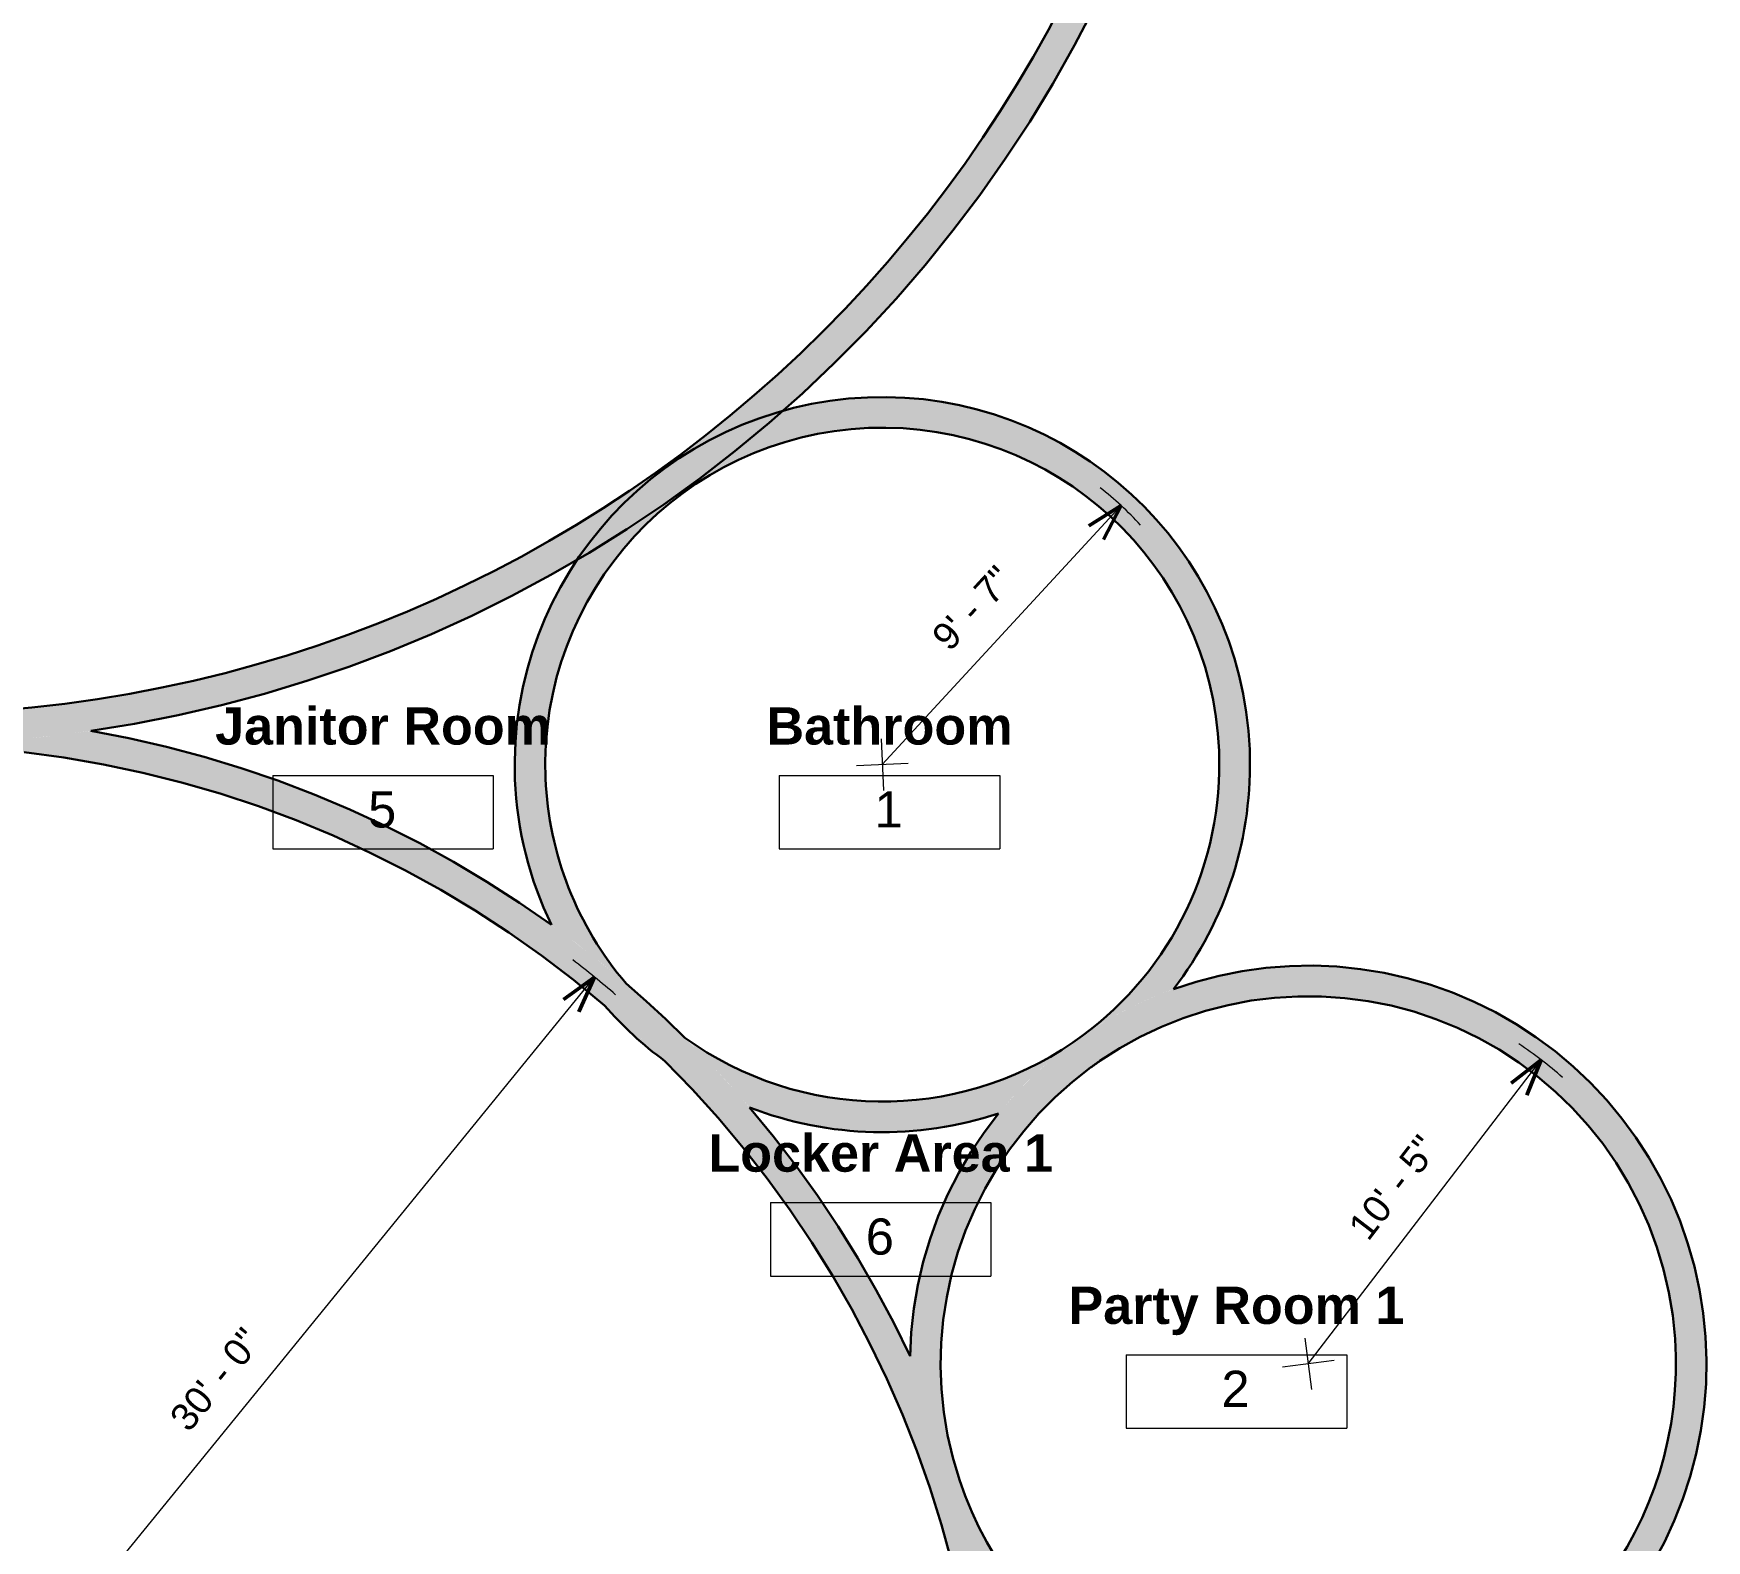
# Model space of a CAD drawing. Header units: inches. Extents: x -1153 to 1152, y -1346 to 961.
# Drawn here: x 50 to 596, y -304 to 188 of the extents above; entities that cross this region are included whole.
import ezdxf

# ---------------------------------------------------------------- set-up
doc = ezdxf.new("R2010")
doc.units = ezdxf.units.IN
doc.header["$MEASUREMENT"] = 0
for name, color, linetype, lineweight in [('A-ANNO-DIMS', 211, 'Continuous', 9), ('A-ANNO-DIMS-96', 211, 'Continuous', 9), ('A-AREA-IDEN', 2, 'Continuous', 9), ('A-WALL', 113, 'Continuous', 13), ('A-WALL-PATT', 111, 'Continuous', 13)]:
    doc.layers.add(name, color=color, linetype=linetype, lineweight=lineweight)
doc.styles.add('Arial', font='arial.ttf', dxfattribs={"height": 8.851796})
doc.styles.add('Arial_1', font='arial.ttf', dxfattribs={"height": 11.802395})
doc.styles.add('Arial_B', font='arialbd.ttf', dxfattribs={"height": 12.177074})
doc.dimstyles.new('Arrow_-_3_32__Arial', dxfattribs={"dimscale": 12, "dimtxt": 9, "dimasz": 1, "dimexe": 0.75, "dimexo": 0, "dimgap": 0.5, "dimtad": 1, "dimjust": 3, "dimdec": 5, "dimrnd": 0.03125, "dimzin": 1, "dimdsep": 46, "dimlunit": 4, "dimtxsty": 'Arial', "dimblk1": 'OPEN30', "dimblk2": 'OPEN30', "dimsah": 1, "dimcen": 0.09, "dimazin": 0, "dimtfac": 1, "dimtdec": 4, "dimtix": 1, "dimtmove": 0, "dimatfit": 2, "dimfxl": 1, "dimtvp": 1, "dimtfill": 1, "dimfrac": 2, "dimtolj": 1, "dimtzin": 0, "dimarcsym": 2})

# ---------------------------------------------------------------- blocks, each defined once
blk = doc.blocks.new('Room Tag - Room Tag-60376-Level 1')
at = {"layer": 'A-AREA-IDEN'}
for p, q in [((-0.375, -0.0625), (-0.375, -0.3125)), ((-0.375, -0.0625), (0.375, -0.0625)), ((0.375, -0.0625), (0.375, -0.3125)), ((-0.375, -0.3125), (0.375, -0.3125))]:
    blk.add_line(p, q, dxfattribs=at)
blk = doc.blocks.new('DIMBLOCK2-Level 1')
at = {"layer": 'A-ANNO-DIMS-96'}
for p, q in [((327.16, -50.5), (405.1, 34.06)), ((326.82, -42.03), (327.51, -58.98)), ((335.64, -50.16), (318.69, -50.85))]:
    blk.add_line(p, q, dxfattribs=at)
at = {"layer": 'A-ANNO-DIMS-96', "lineweight": 50}
for q in [(394.61, 27.41), (399.33, 23.05)]:
    blk.add_line((405.1, 34.06), q, dxfattribs=at)
at = {"layer": 'A-ANNO-DIMS-96'}
blk.add_arc((327.16, -50.5), 115, 42.8506, 51.8187, dxfattribs=at)
at = {"layer": 'A-ANNO-DIMS-96', "color": 0, "insert": (342.63, -7.93), "char_height": 8.852, "width": 37.7169, "attachment_point": 1, "rotation": 47.3346, "line_spacing_factor": 0.938532, "style": 'Arial', "bg_fill": 3, "box_fill_scale": 1.25, "bg_fill_color": 0, "bg_fill_transparency": 0}
blk.add_mtext('9\' - 7"', dxfattribs=at)
blk = doc.blocks.new('_Open30')
at = {"color": 0, "linetype": 'ByBlock', "lineweight": -2}
for p, q in [((-1, 0.268), (0, 0)), ((0, 0), (-1, -0.268)), ((0, 0), (-1, 0))]:
    blk.add_line(p, q, dxfattribs=at)
blk = doc.blocks.new('DIMBLOCK3-Level 1')
at = {"layer": 'A-ANNO-DIMS-96'}
for p, q in [((466.18, -246.1), (542.25, -146.91)), ((465.07, -237.69), (467.29, -254.52)), ((474.6, -244.99), (457.77, -247.21))]:
    blk.add_line(p, q, dxfattribs=at)
at = {"layer": 'A-ANNO-DIMS-96', "lineweight": 50}
for q in [(532.4, -154.48), (537.5, -158.39)]:
    blk.add_line((542.25, -146.91), q, dxfattribs=at)
at = {"layer": 'A-ANNO-DIMS-96'}
blk.add_arc((466.18, -246.1), 125, 48.3907, 56.6413, dxfattribs=at)
at = {"layer": 'A-ANNO-DIMS-96', "color": 0, "insert": (478.72, -201.03), "char_height": 8.852, "width": 45.8585, "attachment_point": 1, "rotation": 52.516, "line_spacing_factor": 0.938532, "style": 'Arial', "bg_fill": 3, "box_fill_scale": 1.25, "bg_fill_color": 0, "bg_fill_transparency": 0}
blk.add_mtext('10\' - 5"', dxfattribs=at)
blk = doc.blocks.new('DIMBLOCK13-Level 1')
at = {"layer": 'A-ANNO-DIMS-96'}
for p, q in [((5.93, -399.05), (233.22, -119.87)), ((5.07, -390.6), (6.8, -407.49)), ((14.37, -398.18), (-2.51, -399.91))]:
    blk.add_line(p, q, dxfattribs=at)
at = {"layer": 'A-ANNO-DIMS-96', "lineweight": 50}
for q in [(223.15, -127.15), (228.14, -131.21)]:
    blk.add_line((233.22, -119.87), q, dxfattribs=at)
at = {"layer": 'A-ANNO-DIMS-96'}
blk.add_arc((5.93, -399.05), 360, 49.4169, 52.2817, dxfattribs=at)
at = {"layer": 'A-ANNO-DIMS-96', "color": 0, "insert": (93.95, -263.24), "char_height": 8.852, "width": 45.8585, "attachment_point": 1, "rotation": 50.8493, "line_spacing_factor": 0.938532, "style": 'Arial', "bg_fill": 3, "box_fill_scale": 1.25, "bg_fill_color": 0, "bg_fill_transparency": 0}
blk.add_mtext('30\' - 0"', dxfattribs=at)

msp = doc.modelspace()

# ---------------------------------------------------------------- hatches: boundary and pattern name
at = {"layer": 'A-WALL-PATT'}
for points in [[(13.31098, -43.983102), (28.063963, -43.484548), (42.791691, -42.48801), (57.47736, -40.994623), (72.104212, -39.006093), (86.655559, -36.524687), (101.114797, -33.553239), (115.465427, -30.095137), (129.691076, -26.154327), (143.775512, -21.735307), (157.702664, -16.843118), (171.45664, -11.483343), (185.021748, -5.662096), (198.38251, 0.613979), (211.52368, 7.337722), (224.430264, 14.50146), (237.087536, 22.097021), (249.481053, 30.115736), (261.596674, 38.548458), (273.420575, 47.385563), (284.939265, 56.616968), (296.139601, 66.232141), (307.911517, 77.107705), (317.534468, 86.569479), (327.704588, 97.268438), (337.507557, 108.304781), (346.93219, 119.665914), (355.967734, 131.338875), (364.603879, 143.310344), (372.830771, 155.566661), (380.639023, 168.093842), (388.019725, 180.877594), (394.964457, 193.903329), (401.465293, 207.156185), (407.514816, 220.62104), (413.106125, 234.282531), (418.232838, 248.12507), (422.889107, 262.132862), (427.069618, 276.289923), (430.769601, 290.580101), (433.984835, 304.987091), (436.711652, 319.494452), (438.946938, 334.085633), (440.688145, 348.743985), (441.933285, 363.452781), (442.680938, 378.195239), (442.930251, 392.954539), (432.930251, 392.954539), (432.681319, 378.376285), (431.934815, 363.81503), (430.691609, 349.28775), (428.95315, 334.811383), (426.721465, 320.402809), (423.999157, 306.078826), (420.789399, 291.856137), (417.095933, 277.751324), (412.923067, 263.780833), (408.275666, 249.960953), (403.159148, 236.307797), (397.579479, 222.837284), (391.543164, 209.56512), (385.057242, 196.50678), (378.129275, 183.677489), (370.76734, 171.092206), (362.980022, 158.765604), (354.7764, 146.712056), (346.166039, 134.945616), (337.158978, 123.480003), (327.765719, 112.328585), (317.997215, 101.504365), (307.864854, 91.019962), (297.380451, 80.887601), (286.556231, 71.119097), (275.404813, 61.725838), (263.939199, 52.718777), (252.172759, 44.108416), (240.119212, 35.904794), (227.79261, 28.117476), (215.207327, 20.755541), (202.378036, 13.827574), (189.319696, 7.341652), (176.047532, 1.305337), (162.577019, -4.274332), (147.766852, -9.779934), (135.103982, -14.038251), (121.133491, -18.211117), (107.028679, -21.904583), (92.805989, -25.114341), (78.482007, -27.836649), (64.073433, -30.068334), (49.597066, -31.806793), (35.069786, -33.049999), (20.50853, -33.796503), (5.930277, -34.045435), (-8.647976, -33.796503), (-23.209231, -33.049999), (-37.736512, -31.806793), (-52.212878, -30.068334), (-66.621453, -27.836649), (-80.945435, -25.114341), (-95.168124, -21.904583), (-109.272937, -18.211117), (-123.243428, -14.038251), (-137.063308, -9.39085), (-150.716464, -4.274332), (-164.186977, 1.305337), (-177.459141, 7.341652), (-190.517482, 13.827574), (-203.346772, 20.755541), (-215.932055, 28.117476), (-228.258657, 35.904794), (-240.312205, 44.108416), (-252.594811, 53.124262), (-263.544258, 61.725838), (-274.695676, 71.119097), (-285.519897, 80.887601), (-296.004299, 91.019962), (-306.13666, 101.504365), (-315.905164, 112.328585), (-325.298423, 123.480003), (-334.305484, 134.945616), (-342.915845, 146.712056), (-351.119467, 158.765604), (-358.906786, 171.092206), (-366.26872, 183.677489), (-373.196687, 196.50678), (-379.682609, 209.56512), (-385.718924, 222.837284), (-391.298593, 236.307797), (-396.415111, 249.960953), (-401.062513, 263.780833), (-405.235379, 277.751324), (-408.928844, 291.856137), (-412.138602, 306.078826), (-414.86091, 320.402809), (-417.092595, 334.811383), (-418.831054, 349.28775), (-420.074261, 363.81503), (-420.820765, 378.376285), (-421.069696, 392.954539), (-431.069696, 392.954539), (-430.820384, 378.195239), (-430.072731, 363.452781), (-428.82759, 348.743985), (-427.086384, 334.085633), (-424.851097, 319.494452), (-422.124281, 304.987091), (-418.909047, 290.580101), (-415.209063, 276.289923), (-411.028552, 262.132862), (-406.372284, 248.12507), (-401.24557, 234.282531), (-395.654262, 220.62104), (-389.604738, 207.156185), (-383.103902, 193.903329), (-376.159171, 180.877594), (-368.778468, 168.093842), (-360.970217, 155.566661), (-352.743325, 143.310344), (-344.10718, 131.338875), (-335.071636, 119.665914), (-325.647002, 108.304781), (-315.844033, 97.268438), (-305.673913, 86.569479), (-295.148248, 76.22011), (-284.279046, 66.232141), (-273.078711, 56.616968), (-261.560021, 47.385563), (-249.736119, 38.548458), (-237.620498, 30.115736), (-225.226981, 22.097021), (-212.558644, 14.495319), (-199.663125, 7.337722), (-186.521955, 0.613979), (-172.522478, -5.936191), (-159.596086, -11.483343), (-145.842109, -16.843118), (-131.914957, -21.735307), (-117.830522, -26.154327), (-103.604873, -30.095137), (-89.254242, -33.553239), (-74.795004, -36.524687), (-60.243657, -39.006093), (-45.616805, -40.994623), (-30.931136, -42.48801), (-16.203408, -43.484548), (-1.450425, -43.983102)], [(207.264343, -55.392761), (217.256042, -54.985403), (217.202188, -47.634305), (217.639453, -40.296026), (218.565885, -33.003341), (219.977345, -25.78882), (221.867531, -18.684684), (224.227999, -11.722664), (227.048208, -4.933853), (230.315561, 1.651429), (234.015467, 8.00377), (238.131399, 14.094799), (242.644977, 19.897313), (247.53604, 25.385394), (252.782744, 30.534533), (258.361656, 35.321733), (264.247859, 39.725611), (270.415064, 43.726501), (276.835728, 47.306532), (283.481172, 50.449715), (290.321719, 53.142012), (297.326815, 55.371399), (304.465174, 57.127919), (311.704915, 58.403727), (319.013704, 59.193124), (326.358897, 59.492585), (333.707689, 59.300772), (341.027259, 58.618543), (348.284915, 57.448944), (355.448243, 55.797198), (362.485251, 53.670684), (369.364508, 51.078898), (376.055291, 48.033416), (382.527717, 44.54784), (388.752879, 40.637738), (394.702973, 36.320572), (400.351424, 31.615624), (405.673006, 26.543909), (410.643952, 21.128076), (415.242058, 15.392315), (419.44679, 9.362244), (423.239369, 3.064793), (426.602854, -3.471912), (429.522225, -10.218675), (431.984442, -17.145364), (433.978509, -24.221043), (435.49552, -31.41411), (436.528699, -38.69244), (437.073432, -46.023524), (447.065131, -45.616166), (446.505589, -37.944165), (445.455649, -30.323777), (443.919627, -22.786316), (441.903834, -15.362754), (439.416553, -8.083597), (436.468005, -0.978757), (433.070307, 5.922572), (429.23742, 12.592029), (424.985095, 19.00221), (420.330804, 25.126773), (415.293675, 30.940551), (409.894404, 36.419654), (404.15518, 41.541567), (398.099585, 46.285243), (391.752504, 50.63119), (385.140018, 54.561548), (378.289299, 58.060168), (371.228499, 61.112672), (363.986631, 63.706517), (356.593453, 65.831045), (349.079347, 67.477526), (341.475189, 68.639193), (333.812227, 69.311274), (326.121948, 69.491005), (318.435955, 69.17765), (310.785829, 68.372495), (303.203009, 67.07885), (295.718652, 65.302029), (288.363514, 63.049335), (281.167818, 60.330023), (274.161134, 57.155269), (267.372253, 53.538118), (260.829072, 49.493434), (254.558478, 45.037837), (248.586239, 40.189636), (242.936896, 34.968754), (237.633664, 29.396643), (232.698333, 23.496202), (227.839185, 16.803126), (224.010906, 10.808562), (220.294508, 4.073499), (217.017262, -2.885836), (214.192636, -10.040846), (211.832236, -17.362131), (209.945763, -24.819604), (208.540967, -32.382622), (207.623622, -40.020106), (207.197497, -47.700673)], [(352.307236, -283.945466), (350.118795, -276.579465), (348.406282, -269.088501), (347.17672, -261.503291), (346.43515, -253.854937), (346.184612, -246.174802), (346.426135, -238.494378), (347.158728, -230.845159), (348.379387, -223.258511), (350.083106, -215.765542), (352.2629, -208.396978), (354.90983, -201.183033), (358.013043, -194.153288), (361.559813, -187.336568), (365.535598, -180.760827), (369.924094, -174.453026), (374.707306, -168.439033), (379.865621, -162.743506), (385.377888, -157.389801), (391.221503, -152.39987), (397.372504, -147.794175), (403.805669, -143.591601), (410.494619, -139.809381), (417.411926, -136.463024), (424.529225, -133.566251), (431.817333, -131.130942), (439.246363, -129.167082), (446.785854, -127.682723), (454.404889, -126.683952), (462.072227, -126.174866), (469.756428, -126.157551), (477.425983, -126.632078), (485.049442, -127.596501), (492.595545, -129.046867), (500.033351, -130.977227), (507.33236, -133.379666), (514.462642, -136.244334), (521.394959, -139.559482), (528.100887, -143.311519), (534.552927, -147.485058), (540.724622, -152.062985), (546.590665, -157.02653), (552.127003, -162.355339), (557.310934, -168.027561), (562.121201, -174.019937), (566.53808, -180.307896), (570.543459, -186.865653), (574.120914, -193.666319), (577.255776, -200.682007), (579.93519, -207.88395), (582.14817, -215.242616), (583.885641, -222.72783), (585.140478, -230.308901), (585.907536, -237.95474), (595.884448, -237.275603), (595.10336, -229.372637), (593.841176, -221.532109), (592.102606, -213.78328), (589.894139, -206.155065), (587.224016, -198.675933), (584.102202, -191.373792), (580.540345, -184.275894), (576.551738, -177.408726), (572.151266, -170.797914), (567.355351, -164.468129), (562.181889, -158.442993), (556.650187, -152.744988), (550.780888, -147.39538), (544.595894, -142.414132), (538.118287, -137.819832), (531.37224, -133.629625), (524.382927, -129.859149), (517.176431, -126.522474), (509.779646, -123.632052), (502.220173, -121.198668), (494.526224, -119.231405), (486.72651, -117.737603), (478.850138, -116.722836), (470.926501, -116.190893), (462.985169, -116.143757), (455.055776, -116.581604), (447.167914, -117.502802), (439.351017, -118.903912), (431.634257, -120.779704), (424.046431, -123.123181), (416.615856, -125.925595), (409.370259, -129.17649), (402.336681, -132.863733), (395.541369, -136.973564), (389.009681, -141.490647), (382.765993, -146.398125), (376.833604, -151.677684), (371.234653, -157.309622), (365.990033, -163.272922), (361.119317, -169.54533), (356.640681, -176.10344), (352.570838, -182.922777), (348.924976, -189.977894), (345.7167, -197.242462), (342.957983, -204.689371), (340.65912, -212.290832), (338.82869, -220.018478), (337.473523, -227.84347), (336.598677, -235.736608), (336.207416, -243.668436), (340.679682, -253.55373), (344.856156, -263.567582), (348.73315, -273.701146)], [(466.184688, -376.10438), (474.070177, -375.864997), (481.926626, -375.147739), (489.725102, -373.955248), (497.436884, -372.291916), (505.033572, -370.163869), (512.487189, -367.578943), (519.770286, -364.546659), (526.856041, -361.078183), (533.718359, -357.186288), (540.331968, -352.885308), (546.672512, -348.191082), (552.71664, -343.120898), (558.442093, -337.693427), (563.827786, -331.928658), (568.853885, -325.84782), (573.50188, -319.473309), (577.754653, -312.828599), (581.596544, -305.938161), (585.013402, -298.827371), (587.992645, -291.522417), (590.523302, -284.0502), (592.596051, -276.438238), (594.203261, -268.714564), (595.339011, -260.907624), (595.999119, -253.046166), (596.181155, -245.159144), (595.884448, -237.275603), (585.907536, -237.95474), (586.183738, -245.651773), (585.965605, -253.350671), (585.254037, -261.019718), (584.051963, -268.627321), (582.364336, -276.142141), (580.198108, -283.533221), (577.562203, -290.770114), (574.467479, -297.823006), (570.926686, -304.662845), (566.954408, -311.261452), (562.567011, -317.591646), (557.782568, -323.627349), (552.620788, -329.343698), (547.102936, -334.717143), (541.251741, -339.725548), (535.091308, -344.348283), (528.647015, -348.566303), (521.945409, -352.362233), (515.014097, -355.720435), (507.881632, -358.627075), (500.577397, -361.070179), (493.131481, -363.039684), (485.574558, -364.527474), (477.937758, -365.527423), (470.252542, -366.03541), (462.550567, -366.049342), (454.863562, -365.569163), (447.223195, -364.59685), (439.660939, -363.136409), (432.207946, -361.193857), (424.89492, -358.777194), (417.751986, -355.896378), (410.80857, -352.563275), (404.093274, -348.791616), (397.633763, -344.596938), (391.456646, -339.996521), (385.587369, -335.009317), (380.050112, -329.65587), (374.867685, -323.958234), (370.061437, -317.93988), (365.651166, -311.625601), (361.655042, -305.041408), (358.089526, -298.214425), (354.969306, -291.172775), (352.307236, -283.945466), (355.575256, -294.291491), (358.534324, -304.730078), (361.181823, -315.252004), (363.515416, -325.847972), (368.541524, -331.928802), (373.927225, -337.693563), (379.652686, -343.121025), (385.696822, -348.191201), (392.037372, -352.885417), (398.650988, -357.186388), (405.513312, -361.078272), (412.599072, -364.546738), (419.882173, -367.579012), (427.335795, -370.163926), (434.932486, -372.291962), (442.64427, -373.955283), (450.442747, -375.147762), (458.299197, -375.865008)]]:
    msp.add_hatch(color=256, dxfattribs=at).paths.add_polyline_path(points, flags=0)
h = msp.add_hatch(color=256, dxfattribs=at)
h.paths.add_polyline_path([(-329.057654, -543.987099), (-319.879902, -540.016094), (-324.849267, -527.924808), (-329.370085, -515.658757), (-333.436225, -503.234575), (-337.042174, -490.66911), (-340.183041, -477.979399), (-342.854568, -465.182652), (-345.053132, -452.296221), (-346.775752, -439.33758), (-348.020091, -426.324302), (-348.784463, -413.274033), (-349.067831, -400.204469), (-348.86981, -387.133333), (-348.190669, -374.078351), (-347.03133, -361.057225), (-345.393363, -348.087612), (-343.278991, -335.1871), (-340.69108, -322.373181), (-337.63314, -309.663232), (-334.109318, -297.074489), (-330.124391, -284.624021), (-325.683764, -272.328712), (-329.640047, -278.013451), (-333.93424, -283.447451), (-338.550491, -288.610655), (-343.471761, -293.484005), (-346.686796, -304.778796), (-349.536818, -316.171168), (-352.018876, -327.649327), (-354.1304, -339.201392), (-355.918196, -351.229898), (-357.142288, -361.584624), (-358.094873, -372.386647), (-358.726143, -383.212201), (-359.035563, -394.051939), (-359.022827, -404.896086), (-358.687946, -415.735068), (-358.07564, -425.965539), (-357.176311, -436.174989), (-355.99069, -446.355165), (-354.519709, -456.498039), (-352.653894, -467.180542), (-350.471548, -477.8029), (-347.974597, -488.355736), (-345.16533, -498.829561), (-341.829046, -509.867241), (-338.61983, -519.503809), (-335.628734, -527.74059), (-332.440715, -535.903288)], flags=0)
h.paths.add_polyline_path([(370.930277, -399.045435), (370.723627, -386.764888), (370.103912, -374.498247), (369.071832, -362.259402), (367.628556, -350.062211), (365.775718, -337.920484), (363.515399, -325.847942), (361.181799, -315.251916), (358.534283, -304.729932), (355.575192, -294.29129), (352.307141, -283.945213), (348.733067, -273.700929), (344.856085, -263.567402), (340.679621, -253.553586), (336.207365, -243.66833), (330.487848, -232.050276), (324.359748, -220.642318), (317.83083, -209.458923), (310.909311, -198.514167), (303.603903, -187.821827), (295.923804, -177.395362), (287.878679, -167.247896), (279.478655, -157.392202), (270.734306, -147.840685), (261.656639, -138.605369), (252.25708, -129.697878), (242.54746, -121.129425), (232.540002, -112.910794), (222.247302, -105.052332), (211.682316, -97.563929), (200.858343, -90.455012), (189.789006, -83.734528), (178.48824, -77.410938), (166.970269, -71.492201), (155.249591, -65.985767), (143.34096, -60.898567), (131.259365, -56.237004), (119.020013, -52.006947), (106.638311, -48.21372), (94.129845, -44.862098), (81.510359, -41.956298), (68.795737, -39.49998), (54.892846, -41.293828), (40.939573, -42.640831), (26.950275, -43.539604), (12.939347, -43.989222), (-1.078793, -43.989222), (-15.089721, -43.539604), (-29.079019, -42.640831), (-43.032292, -41.293828), (-56.935182, -39.49998), (-69.746647, -41.976809), (-82.461392, -44.909991), (-95.063169, -48.295775), (-107.535871, -52.129835), (-119.863557, -56.407271), (-132.030472, -61.122616), (-144.021067, -66.269843), (-155.820016, -71.842374), (-167.41224, -77.833088), (-178.782923, -84.234327), (-189.917534, -91.037911), (-200.801841, -98.235144), (-211.421934, -105.816827), (-221.76424, -113.773272), (-231.815541, -122.094309), (-241.562991, -130.769304), (-250.994131, -139.787169), (-260.09691, -149.13638), (-268.859691, -158.804986), (-277.271278, -168.780633), (-285.320918, -179.050569), (-292.998325, -189.60167), (-300.293686, -200.420451), (-307.197677, -211.493084), (-307.493791, -218.412677), (-308.209556, -225.301518), (-309.34233, -232.13418), (-310.887931, -238.885443), (-304.723779, -227.234325), (-298.131341, -215.820076), (-291.119707, -204.658432), (-283.698542, -193.764781), (-275.878078, -183.154141), (-267.669098, -172.841142), (-259.082917, -162.840001), (-250.131374, -153.164506), (-240.826809, -143.827997), (-231.182051, -134.843346), (-221.210396, -126.222938), (-210.925592, -117.97866), (-200.341818, -110.121876), (-189.473666, -102.663419), (-178.336118, -95.613572), (-166.94453, -88.982052), (-155.314607, -82.778005), (-143.462382, -77.009981), (-131.404196, -71.685934), (-119.156673, -66.813204), (-106.736698, -62.398509), (-94.161393, -58.447934), (-81.448097, -54.966927), (-68.614335, -51.960286), (-55.677802, -49.432156), (-42.656333, -47.386024), (-29.567879, -45.824709), (-16.430486, -44.750365), (-3.262265, -44.164473), (9.91863, -44.06784), (23.094026, -44.460599), (36.245759, -45.34221), (49.355698, -46.711456), (62.405767, -48.56645), (75.377977, -50.904634), (88.254441, -53.722786), (101.017409, -57.017019), (113.649285, -60.782792), (126.132652, -65.014914), (138.450302, -69.707549), (150.585252, -74.854228), (162.520772, -80.447857), (174.240408, -86.480722), (185.728002, -92.944507), (196.967716, -99.8303), (207.944055, -107.128608), (218.641886, -114.82937), (229.046461, -122.921968), (239.143434, -131.395246), (248.918887, -140.237522), (258.359342, -149.436606), (267.451783, -158.979815), (276.183676, -168.853992), (284.542982, -179.045524), (292.518176, -189.54036), (300.098264, -200.324033), (307.272795, -211.381674), (314.031878, -222.698039), (320.366194, -234.257527), (326.26701, -246.044201), (331.726192, -258.041812), (336.736213, -270.233818), (341.290166, -282.603411), (345.381773, -295.133538), (349.005392, -307.806923), (352.156028, -320.606096), (354.829337, -333.513409), (357.021634, -346.511069), (358.729896, -359.581156), (359.951768, -372.70565), (360.685566, -385.866458), (360.930277, -399.045435)], flags=0)
h.paths.add_polyline_path([(-334.631093, -267.73301), (-330.892216, -261.680568), (-327.575864, -255.386676), (-324.697556, -248.880787), (-322.270758, -242.193342), (-320.306829, -235.355635), (-325.4299, -245.991742), (-330.20632, -256.787965), (-332.667143, -262.875016)], flags=0)
h = msp.add_hatch(color=256, dxfattribs=at)
h.paths.add_polyline_path([(328.070285, -170.501047), (335.604241, -170.207324), (343.10488, -169.441051), (350.542592, -168.205253), (357.888016, -166.504809), (365.112154, -164.346431), (369.469339, -159.235744), (374.084647, -154.3569), (378.945759, -149.722919), (384.039702, -145.346169), (389.35288, -141.238332), (383.367992, -145.062351), (377.148805, -148.492182), (370.721247, -151.513525), (364.112112, -154.113785), (357.348952, -156.282123), (350.459962, -158.009498), (343.473859, -159.288711), (336.419768, -160.114428), (329.327094, -160.483208), (322.225406, -160.393512), (315.144309, -159.845715), (307.911517, -158.799854), (301.161756, -157.386852), (294.318591, -155.486036), (287.612353, -153.147578), (281.070999, -150.381224), (274.721799, -147.198508), (268.591222, -143.612698), (262.704823, -139.638742), (269.959886, -147.026852), (277.002455, -154.617789), (283.826865, -162.405441), (290.939749, -164.906169), (298.195639, -166.955274), (305.565889, -168.544668), (313.021405, -169.668074), (320.532754, -170.32106)], flags=0)
h.paths.add_polyline_path([(256.20254, -147.274121), (249.785786, -141.054174), (243.2145, -134.997717), (236.492847, -129.108587), (241.031052, -134.056773), (245.838904, -138.743394), (250.901349, -143.153779)], flags=0)
h.paths.add_polyline_path([(392.408613, -139.066513), (398.034931, -135.39926), (403.843131, -132.027466), (409.817715, -128.960131), (415.942735, -126.20544), (422.201845, -123.770747), (426.653516, -117.601281), (430.7053, -111.162125), (434.340911, -104.47916), (437.545735, -97.579248), (440.306892, -90.490122), (442.613282, -83.240277), (444.455636, -75.858853), (445.826548, -68.37552), (446.720508, -60.820354), (447.133923, -53.223725), (447.065131, -45.616166), (437.073432, -46.023524), (437.132101, -53.183805), (436.72479, -60.332733), (435.853224, -67.440014), (434.521097, -74.475531), (432.734053, -81.409472), (430.499665, -88.212455), (427.827402, -94.855653), (424.728586, -101.310914), (421.216348, -107.550887), (417.305573, -113.549128), (413.01283, -119.280222), (408.356312, -124.719881), (403.355748, -129.845058), (398.032329, -134.634032)], flags=0)
h.paths.add_polyline_path([(243.573574, -122.006333), (238.994732, -116.27718), (234.807839, -110.255642), (231.031506, -103.968488), (227.682522, -97.443667), (224.775773, -90.710184), (222.32418, -83.797971), (220.338643, -76.737756), (218.827988, -69.560925), (217.798929, -62.29938), (217.256042, -54.985403), (207.264343, -55.392761), (207.75652, -62.407311), (208.658717, -69.380989), (209.967835, -76.28985), (211.679379, -83.11017), (213.787472, -89.818529), (216.284875, -96.391894), (219.163014, -102.807692), (227.839185, -109.257723), (235.619392, -115.376771)], flags=0)

# ---------------------------------------------------------------- linework, layer by layer
at = {"layer": 'A-WALL', "lineweight": 30, "flags": 128}
for points in [[(68.796002, -39.499935), (83.104459, -37.176979), (97.328128, -34.380704), (111.451227, -31.114213), (125.458215, -27.3811), (139.33368, -23.185473), (153.062354, -18.531948), (166.629131, -13.425647), (180.019083, -7.872187), (193.217477, -1.877681), (206.20979, 4.551277), (218.981726, 11.407613), (231.519232, 18.683781), (243.808512, 26.371776), (255.836044, 34.463137), (267.588593, 42.948963), (279.053228, 51.819916), (290.217333, 61.066234), (301.068625, 70.677744), (311.595163, 80.643869), (321.785365, 90.953645), (331.628018, 101.595725), (341.112292, 112.558401), (350.22775, 123.82961), (358.964362, 135.39695), (367.312516, 147.247693), (375.263025, 159.368798), (382.807141, 171.74693), (389.936563, 184.368468), (396.643446, 197.219523)], [(219.163227, -102.807857), (208.764517, -95.59318), (198.122017, -88.743428), (187.248432, -82.266763), (176.156836, -76.170972), (164.860563, -70.463384), (153.373195, -65.150862), (141.708541, -60.239793), (129.880626, -55.736083), (117.903669, -51.645148), (105.79207, -47.971906), (93.560391, -44.720777), (81.223343, -41.89567), (68.795737, -39.49998)], [(47.015026, -46.430853), (60.00652, -48.188256), (72.924268, -50.424143), (85.750651, -53.135464), (98.468179, -56.318522), (111.059508, -59.968976), (123.507466, -64.081847), (135.795077, -68.651528), (147.905584, -73.671784), (159.822471, -79.135771), (171.529486, -85.036037), (183.010665, -91.364535), (194.250349, -98.112634), (205.23321, -105.271132), (215.944271, -112.830267), (226.368924, -120.779729), (236.493051, -129.108775)], [(595.884448, -237.275603), (595.12807, -229.564142), (593.913611, -221.911458), (592.245387, -214.344724), (590.129326, -206.890826), (587.572945, -199.576243), (584.585329, -192.42696), (581.17709, -185.468374), (577.360339, -178.725205), (573.148634, -172.221408), (568.556939, -165.980086), (563.601566, -160.023412), (558.30012, -154.372546), (552.671434, -149.047561), (546.735504, -144.067375), (540.513419, -139.449678), (534.027281, -135.210875), (527.300133, -131.366023), (520.355873, -127.928781), (513.219169, -124.911359), (505.915376, -122.324476), (498.47044, -120.177322), (490.910807, -118.477525), (483.263334, -117.231123), (475.555187, -116.442543), (467.81375, -116.114589), (460.066523, -116.248425), (452.341029, -116.843575), (444.664711, -117.897927), (437.06484, -119.407735), (429.568414, -121.367635), (422.202291, -123.770611)], [(262.704617, -139.638541), (256.467962, -133.610191), (250.089814, -127.73174), (243.573401, -122.006187)], [(398.207505, -147.214981), (404.649765, -143.082707), (411.342154, -139.369629), (418.257627, -136.090717), (425.368052, -133.259309), (432.644507, -130.886922), (440.057394, -128.983206), (447.576559, -127.555904), (455.171417, -126.610824), (462.811072, -126.151809), (470.464451, -126.180726), (478.100421, -126.697458), (485.68792, -127.699903), (493.196086, -129.183984), (500.594377, -131.143663), (507.8527, -133.570969), (514.941528, -136.456028), (521.832028, -139.787106), (528.49617, -143.550652), (534.906846, -147.731357), (541.037981, -152.312216), (546.864633, -157.274594), (552.363102, -162.598307), (557.511022, -168.261698), (562.287452, -174.241732), (566.672963, -180.514083), (570.649717, -187.053236), (574.201536, -193.832593), (577.313973, -200.824577), (579.974367, -208.000746), (582.171897, -215.33191), (583.897624, -222.788249), (585.144528, -230.339431), (585.907536, -237.95474)], [(392.408689, -139.066512), (390.872743, -140.141531), (389.352701, -141.238466)], [(256.20274, -147.274331), (265.062408, -156.402613), (273.58943, -165.842566), (281.77276, -175.58196), (289.601892, -185.60829), (297.066774, -195.908682), (304.15782, -206.46991), (310.865927, -217.278414), (317.18248, -228.320315), (323.09937, -239.581437), (328.608999, -251.047319), (333.704294, -262.703239), (338.37871, -274.534233), (342.626247, -286.525108), (346.44145, -298.660469), (349.81942, -310.924735), (352.755818, -323.302158), (355.246875, -335.776846), (357.289391, -348.332781), (358.880742, -360.953842), (360.018884, -373.623824), (360.702356, -386.326453), (360.930277, -399.045435)], [(352.307236, -283.945466), (350.153721, -276.712174), (348.45916, -269.357824), (347.230252, -261.911499), (346.471858, -254.402656), (346.186977, -246.860993), (346.376735, -239.316342), (347.04038, -231.798544), (348.175288, -224.337336), (349.776968, -216.962227), (351.839084, -209.702391), (354.353479, -202.586542), (357.310208, -195.642825), (360.697575, -188.898705), (364.502181, -182.380857), (368.708978, -176.115062), (373.301325, -170.126102), (378.261058, -164.437666), (383.56856, -159.072252), (389.202837, -154.051084), (395.141765, -149.393951)], [(336.207365, -243.66833), (330.86646, -232.788173), (325.167263, -222.091353), (319.116062, -211.589668), (312.719537, -201.294707), (305.984741, -191.217817), (298.919099, -181.370103), (291.530401, -171.762419), (283.826786, -162.405369)], [(365.112456, -164.34608), (360.381958, -170.567617), (356.034016, -177.061997), (352.08419, -183.805919), (348.546755, -190.775009), (345.434497, -197.944078), (342.758666, -205.287216), (340.528933, -212.777882), (338.753357, -220.389004), (337.438357, -228.093073), (336.588687, -235.862242), (336.207416, -243.668436)], [(509.248444, -368.764456), (516.423206, -366.004679), (523.422354, -362.825581), (530.221357, -359.23834), (536.79644, -355.2555), (543.124614, -350.890987), (549.18375, -346.160063), (554.952662, -341.07927), (560.411177, -335.666374), (565.540208, -329.9403), (570.32182, -323.921072), (574.739294, -317.629737), (578.777182, -311.088291), (582.421363, -304.319609), (585.659096, -297.347359), (588.479057, -290.195918), (590.871385, -282.890294), (592.827714, -275.456032), (594.341202, -267.919127), (595.406555, -260.305933), (596.020047, -252.643071), (596.179531, -244.957341), (595.884448, -237.275603)]]:
    msp.add_lwpolyline(points, dxfattribs=at)
at = {"layer": 'A-WALL', "lineweight": 30}
for centre, radius, start, end in [((5.930277, 392.954539), 426.999973, 180, 0), ((327.164737, -50.504464), 120, 2.33463606, 182.33463606), ((327.164737, -50.504464), 110, 2.33463606, 182.33463606), ((327.164737, -50.504464), 110, 306.37916441, 2.33463606), ((327.164737, -50.504464), 120, 322.3705472, 2.33463606), ((327.164737, -50.504464), 120, 182.33463606, 205.84004483), ((327.164737, -50.504464), 110, 182.33463606, 220.54288357), ((327.164737, -50.504464), 120, 220.92225573, 233.74701639), ((327.164737, -50.504464), 110, 234.12638855, 304.42637412), ((327.164737, -50.504464), 120, 304.50462228, 306.30091625), ((327.164737, -50.504464), 120, 248.82922729, 288.43499133), ((466.184592, -246.10438), 120, 198.38148421, 3.89416396)]:
    msp.add_arc(centre, radius, start, end, dxfattribs=at)

# ---------------------------------------------------------------- block references
at = {"layer": 'A-AREA-IDEN', "xscale": 95.99999999999994, "yscale": 95.99999999999994, "zscale": 95.99999999999994}
for p in [(164.196027, -48.023158), (329.499015, -48.023158), (326.629723, -187.47574), (442.727921, -237.166899)]:
    msp.add_blockref('Room Tag - Room Tag-60376-Level 1', p, dxfattribs=at)

# ---------------------------------------------------------------- texts
at = {"layer": 'A-AREA-IDEN', "attachment_point": 2, "line_spacing_factor": 0.938532}
for s, insert, char_height, width, style in [('Janitor Room', (164.206735, -31.773973), 12.17707442, 127.296, 'Arial_B'), ('Bathroom', (329.509723, -31.773973), 12.1770744, 93.312, 'Arial_B'), ('5', (163.920703, -59.216248), 11.802395, 10.944, 'Arial_1'), ('1', (329.223691, -59.216248), 11.802395, 10.944, 'Arial_1'), ('Locker Area 1', (326.64043, -171.226555), 12.17707442, 129.888, 'Arial_B'), ('6', (326.354399, -198.66883), 11.802395, 10.944, 'Arial_1'), ('Party Room 1', (442.738628, -220.917713), 12.17707442, 127.008, 'Arial_B'), ('2', (442.452597, -248.359989), 11.802395, 10.944, 'Arial_1')]:
    msp.add_mtext(s, dxfattribs=dict(at, insert=insert, char_height=char_height, width=width, style=style))

# ---------------------------------------------------------------- next in the draw order: dimensions: what is measured, and where the dimension line sits
at = {"layer": 'A-ANNO-DIMS'}
for center, mpoint, picture, middle in [((327.164737, -50.504464), (405.101994, 34.057844), 'DIMBLOCK2-Level 1', (354.331838, -5.506038)), ((5.930277, -399.045435), (233.220891, -119.869904), 'DIMBLOCK13-Level 1', (107.627334, -257.467075)), ((466.184592, -246.10438), (542.252084, -146.913975), 'DIMBLOCK3-Level 1', (492.21964, -194.868788))]:
    dim = msp.add_radius_dim(center=center, mpoint=mpoint, dimstyle='Arrow_-_3_32__Arial', override={"dimpost": '<>'}, dxfattribs=at)
    dim.commit()
    dim.dimension.update_dxf_attribs({"geometry": picture, "text_midpoint": middle})

doc.saveas('drawing.dxf')
